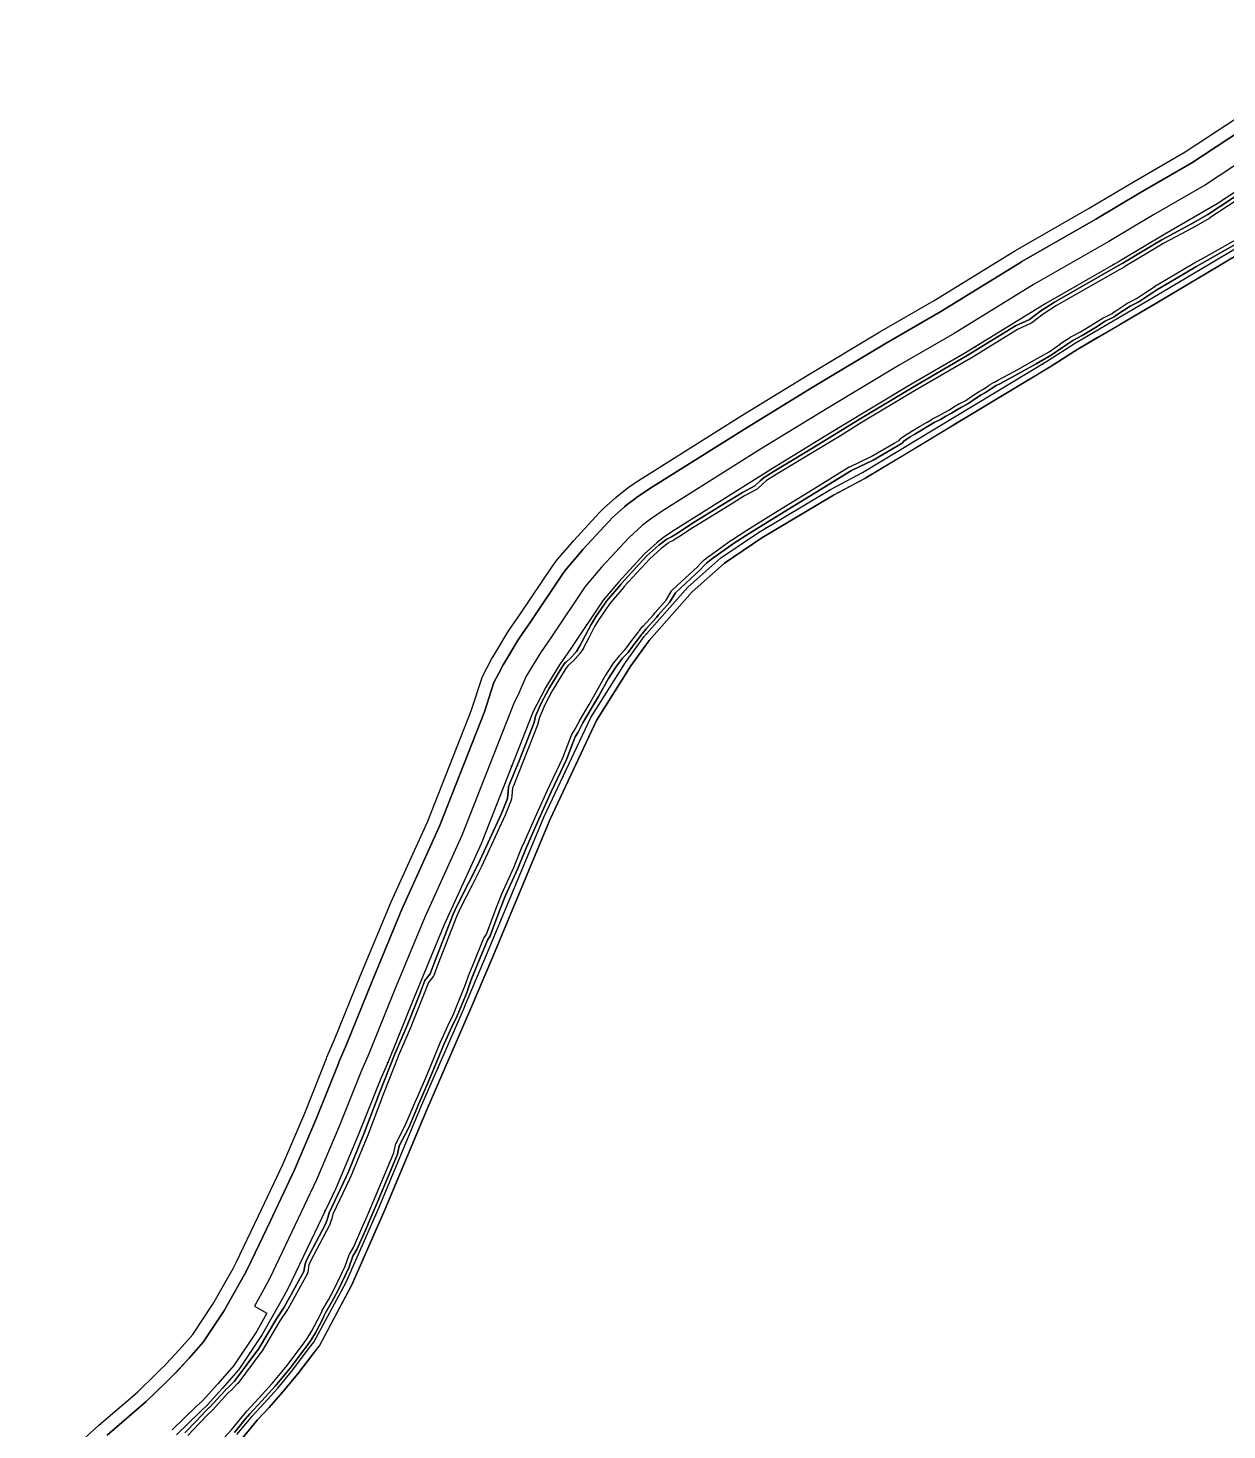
# Model space of a CAD drawing. Header units: inches. Extents: x 87989 to 118156, y 435697 to 451526.
# Drawn here: x 105726 to 106472, y 444869 to 445741 of the extents above; entities that cross this region are included whole.
import ezdxf

# ---------------------------------------------------------------- set-up
doc = ezdxf.new("R2010")
doc.units = ezdxf.units.IN
doc.header["$MEASUREMENT"] = 0
for name, color, linetype, true_color in [('As_waterkering_BWK', 7, 'Continuous', 0x7b8981), ('Beschermingszone_BWK', 7, 'Continuous', 0xcf890d), ('Grens_bebouwingsvrije_zone_BWK', 7, 'Continuous', 0x6789ae), ('Kernzone_BWK', 7, 'Continuous', 0xcb89af), ('Referentiepunten_BWK', 7, 'Continuous', 0x178980)]:
    doc.layers.add(name, color=color, linetype=linetype, true_color=true_color)

msp = doc.modelspace()

# ---------------------------------------------------------------- linework, layer by layer
at = {"layer": 'As_waterkering_BWK'}
for points in [[(105998.2192, 445134.0086), (106011.1802, 445164.7756), (106047.0313, 445250.7654), (106076.0032, 445312.4134), (106097.5668, 445346.6771), (106109.2085, 445362.8167), (106136.3283, 445393.3761), (106156.8336, 445411.6324), (106180.2493, 445427.5074), (106225.0962, 445454.0981), (106245.114, 445464.7994), (106360.1429, 445534.1765), (106376.8117, 445544.8922), (106424.9659, 445573.0703), (106498.3879, 445616.7267), (106538.8693, 445640.2746), (106567.9074, 445656.745), (106595.3182, 445671.1119), (106631.0371, 445691.1938), (106659.6915, 445708.7357), (106673.6615, 445717.9432), (106694.2197, 445730.4845), (106712.2139, 445741.1383)], [(106511.0214, 445661.6519), (106465.6452, 445631.754), (106433.1014, 445612.9685), (106405.1878, 445596.2997), (106359.0179, 445569.8413), (106309.1439, 445539.1496), (106275.0126, 445519.4381), (106230.2979, 445492.5828), (106189.0228, 445467.3151), (106128.6977, 445429.3473), (106121.4723, 445424.4665), (106117.0268, 445421.0468), (106109.5153, 445414.266), (106093.2434, 445396.5389), (106083.7184, 445385.4264), (106063.61, 445355.3961), (106056.5986, 445345.0773), (106048.1319, 445331.1867), (106042.199, 445320.0131)], [(106042.199, 445320.0131), (106040.1944, 445316.2377), (106007.7829, 445233.9521), (105984.6961, 445182.9816), (105965.9786, 445137.9082), (105949.9713, 445098.3529), (105945.0765, 445086.9758), (105931.4323, 445052.7227), (105917.4275, 445019.6392), (105901.9493, 444986.9631), (105887.7941, 444957.462), (105885.2511, 444952.5879), (105871.69, 444928.661), (105857.2423, 444906.9835), (105847.1253, 444895.3153), (105837.413, 444884.7936), (105833.5011, 444881.0841), (105818.412, 444866.354)], [(105856.029, 444866.552), (105862.72, 444874.754), (105865.526, 444878.065), (105873.009, 444886.121), (105881.353, 444895.402), (105890.706, 444906.698), (105899.987, 444919), (105903.8954, 444923.8921), (105923.8675, 444961.3107), (105944.3727, 445007.8774), (105970.8311, 445071.113), (105997.0249, 445131.1735), (105998.2192, 445134.0086)]]:
    msp.add_lwpolyline(points, dxfattribs=at)
at = {"layer": 'Beschermingszone_BWK'}
for points in [[(105726.1017, 444832.5958, 0), (105769.5189, 444871.7807, 0), (105770.0966, 444872.2897, 0), (105794.0806, 444892.911, 0), (105806.0035, 444904.5481, 0), (105808.5415, 444907.0253, 0), (105811.772, 444910.0913, 0), (105812.0803, 444910.4253, 0), (105820.2926, 444919.3219, 0), (105828.5498, 444928.8452, 0), (105841.0121, 444947.5438, 0), (105853.6233, 444969.7947, 0), (105855.5979, 444973.5794, 0), (105869.4535, 445002.4554, 0), (105884.5698, 445034.3681, 0), (105898.1304, 445066.4022, 0), (105911.6321, 445100.2978, 0), (105912.0072, 445101.2033, 0), (105916.7472, 445112.2206, 0), (105932.6695, 445151.5638, 0), (105951.4489, 445196.7881, 0), (105951.9032, 445197.8349, 0), (105974.618, 445247.9843, 0), (106001.6604, 445316.6391, 0), (106008.6368, 445337.8337, 0), (106014.5697, 445349.0073, 0), (106015.6843, 445350.9643, 0), (106024.151, 445364.8549, 0), (106025.1679, 445366.4341, 0), (106032.1072, 445376.6459, 0), (106052.1434, 445406.5691, 0), (106054.8667, 445410.1564, 0), (106064.3917, 445421.269, 0), (106065.2489, 445422.2353, 0), (106081.5208, 445439.9625, 0), (106084.0521, 445442.4728, 0), (106091.5635, 445449.2536, 0), (106093.8577, 445451.1665, 0), (106098.3033, 445454.5862, 0), (106100.2013, 445455.9553, 0), (106107.4267, 445460.8361, 0), (106108.4564, 445461.5077, 0), (106168.982, 445499.5999, 0), (106210.5952, 445525.0756, 0), (106255.728, 445552.1795, 0), (106289.6801, 445571.7908, 0), (106339.1022, 445602.2043, 0), (106340.124, 445602.8113, 0), (106385.998, 445629.1001, 0), (106413.8615, 445645.7366, 0), (106445.6755, 445664.1031, 0), (106490.1885, 445693.4322, 0)], [(106494.5744, 445686.7416, 0), (106449.8796, 445657.2928, 0), (106417.912, 445638.838, 0), (106390.038, 445622.1948, 0), (106344.1016, 445595.8702, 0), (106343.295, 445595.3911, 0), (106293.7778, 445564.9189, 0), (106259.7879, 445545.2866, 0), (106214.7432, 445518.235, 0), (106173.2011, 445492.8031, 0), (106112.7177, 445454.7371, 0), (106111.9048, 445454.2069, 0), (106104.6794, 445449.3261, 0), (106103.181, 445448.2452, 0), (106098.7354, 445444.8256, 0), (106096.9242, 445443.3153, 0), (106089.4128, 445436.5345, 0), (106087.4144, 445434.5527, 0), (106071.1425, 445416.8256, 0), (106070.4657, 445416.0626, 0), (106060.9407, 445404.9501, 0), (106058.7908, 445402.118, 0), (106038.7394, 445372.1722, 0), (106031.7849, 445361.9379, 0), (106030.982, 445360.6912, 0), (106022.5154, 445346.8006, 0), (106021.6354, 445345.2556, 0), (106018.6689, 445339.6688, 0), (106015.7025, 445334.082, 0), (106010.0039, 445315.9924, 0), (105981.9879, 445244.866, 0), (105959.1905, 445194.5342, 0), (105958.8372, 445193.72, 0), (105940.0715, 445148.5292, 0), (105924.1303, 445109.1389, 0), (105919.3559, 445098.0416, 0), (105919.0642, 445097.3373, 0), (105905.5308, 445063.3623, 0), (105891.8715, 445031.095, 0), (105876.6748, 444999.0127, 0), (105862.7526, 444969.9978, 0), (105860.6517, 444965.971, 0), (105847.8294, 444943.3476, 0), (105834.9259, 444923.9871, 0), (105826.2554, 444913.9871, 0), (105817.7417, 444904.7639, 0), (105817.4706, 444904.4701, 0), (105814.0883, 444901.2609, 0), (105811.9026, 444899.1274, 0), (105799.487, 444887.009, 0), (105775.3488, 444866.2554, 0)], [(105823.6484, 444867.623, 0), (105830.9785, 444875.25, 0), (105836.2793, 444880.9629, 0), (105838.7891, 444883.3418, 0), (105838.8828, 444883.4375, 0), (105848.6152, 444893.9824, 0), (105848.8652, 444894.2695, 0), (105850.7715, 444895.9883, 0), (105854.4648, 444899.7402, 0), (105869.5781, 444919.9434, 0), (105880.5898, 444938.5605, 0), (105885.4199, 444945.7207, 0), (105897.6699, 444967.9629, 0), (105898.3418, 444972.6797, 0), (105899.3848, 444975.3711, 0), (105911.1543, 444997.4609, 0), (105912.0879, 445000, 0), (105912.6133, 445001.4355, 0), (105913.373, 445004.3555, 0), (105923.6563, 445026.4766, 0), (105925.5703, 445030.5371, 0), (105935.002, 445053.5527, 0), (105945.0488, 445079.9629, 0), (105953.9355, 445102.6953, 0), (105962.2598, 445121.9434, 0), (105969.7266, 445140.627, 0), (105972.8535, 445148.8496, 0), (105976.0996, 445152.9219, 0), (105978.6895, 445159.7207, 0), (105990.4043, 445190.1875, 0), (105992.9961, 445195.4961, 0), (106000, 445209.3164, 0), (106005.8281, 445220.8164, 0), (106020.5293, 445252.668, 0), (106024.2031, 445261.9961, 0), (106024.6934, 445266.3633, 0), (106024.9043, 445269.2344, 0), (106025.5859, 445270.8711, 0), (106031.4375, 445285.5605, 0), (106040.7539, 445309.2852, 0), (106041.7305, 445313.2988, 0), (106045.1445, 445321.2969, 0), (106049.8711, 445330.1973, 0), (106058.0176, 445343.5605, 0), (106060.1289, 445346.6309, 0), (106060.4375, 445346.6914, 0), (106063.9551, 445349.9707, 0), (106067.1367, 445353.4688, 0), (106069.3105, 445356.9238, 0), (106072.6035, 445363.0977, 0), (106076.2266, 445370.207, 0), (106079.4551, 445375.4648, 0), (106082.6309, 445380.207, 0), (106085.8301, 445384.8164, 0), (106094.7285, 445395.1992, 0), (106094.7637, 445395.2363, 0), (106110.9258, 445412.8438, 0), (106118.3086, 445419.5098, 0), (106122.6426, 445422.8438, 0), (106123.3887, 445423.3477, 0), (106126.2461, 445424.748, 0), (106130.3184, 445427.3203, 0), (106138.668, 445432.8398, 0), (106158.127, 445444.7676, 0), (106170.4453, 445452.377, 0), (106178.0039, 445456.4023, 0), (106181.3809, 445459.5918, 0), (106183.9121, 445461.7344, 0), (106190.0781, 445465.6152, 0), (106197.2793, 445470.0234, 0), (106212.4023, 445479.1543, 0), (106230.0723, 445489.7676, 0), (106242.541, 445497.6035, 0), (106276.0273, 445517.7148, 0), (106310.168, 445537.4316, 0), (106340.1738, 445555.8965, 0), (106348.7676, 445559.8613, 0), (106355.9492, 445565.2051, 0), (106364.457, 445570.6543, 0), (106403.8223, 445593.2109, 0), (106406.8809, 445594.9004, 0), (106421.0781, 445603.459, 0), (106431.1992, 445609.502, 0), (106449.1621, 445619.1563, 0), (106459.6797, 445625.1797, 0), (106497.9336, 445650.3496, 0)], [(106499.3086, 445648.2617, 0), (106461.0547, 445623.0918, 0), (106460.9219, 445623.0098, 0), (106450.4063, 445616.9883, 0), (106450.3457, 445616.9551, 0), (106432.4316, 445607.3281, 0), (106422.3633, 445601.3164, 0), (106408.1699, 445592.7598, 0), (106408.0879, 445592.7109, 0), (106405.0469, 445591.0332, 0), (106365.7539, 445568.5156, 0), (106357.3711, 445563.1465, 0), (106350.2598, 445557.8555, 0), (106350.0176, 445557.6953, 0), (106349.8145, 445557.5918, 0), (106341.3555, 445553.6895, 0), (106311.4883, 445535.3086, 0), (106311.4102, 445535.2617, 0), (106277.2969, 445515.5605, 0), (106243.8516, 445495.4746, 0), (106231.3809, 445487.6367, 0), (106213.6934, 445477.0137, 0), (106198.5781, 445467.8887, 0), (106191.3965, 445463.4922, 0), (106185.3926, 445459.7129, 0), (106183.0469, 445457.7285, 0), (106179.7207, 445454.584, 0), (106179.4629, 445454.373, 0), (106179.1797, 445454.1953, 0), (106171.6914, 445450.207, 0), (106159.4375, 445442.6387, 0), (106140.0469, 445430.752, 0), (106139.9746, 445430.707, 0), (106131.6758, 445425.2207, 0), (106127.582, 445422.6348, 0), (106127.3477, 445422.5039, 0), (106124.6445, 445421.1777, 0), (106124.1055, 445420.8145, 0), (106119.9102, 445417.5879, 0), (106112.6875, 445411.0664, 0), (106096.6387, 445393.584, 0), (106096.582, 445393.5195, 0), (106087.8105, 445383.2871, 0), (106084.6953, 445378.7988, 0), (106081.5859, 445374.1563, 0), (106081.5332, 445374.0742, 0), (106078.4082, 445368.9844, 0), (106074.8203, 445361.9414, 0), (106071.5176, 445355.748, 0), (106071.4277, 445355.5918, 0), (106069.2539, 445352.1367, 0), (106069.0527, 445351.8613, 0), (106068.9863, 445351.7871, 0), (106065.8047, 445348.2891, 0), (106065.6602, 445348.1426, 0), (106062.1426, 445344.8633, 0), (106062.0449, 445344.7754, 0), (106061.7422, 445344.5625, 0), (106060.1152, 445342.2012, 0), (106052.043, 445328.959, 0), (106047.4023, 445320.2188, 0), (106044.1113, 445312.5059, 0), (106043.1836, 445308.6934, 0), (106043.0801, 445308.3711, 0), (106033.7617, 445284.6406, 0), (106027.9004, 445269.9297, 0), (106027.3691, 445268.6484, 0), (106027.1875, 445266.1816, 0), (106027.1777, 445266.084, 0), (106026.6875, 445261.7168, 0), (106026.6289, 445261.3926, 0), (106026.5293, 445261.0801, 0), (106022.8555, 445251.752, 0), (106022.7988, 445251.6211, 0), (106008.0977, 445219.7695, 0), (106008.0586, 445219.6875, 0), (106002.2305, 445208.1855, 0), (105995.2344, 445194.3828, 0), (105992.6992, 445189.1895, 0), (105981.0234, 445158.8262, 0), (105978.4355, 445152.0313, 0), (105978.2656, 445151.6719, 0), (105978.0547, 445151.3633, 0), (105975.0527, 445147.5957, 0), (105972.0566, 445139.7188, 0), (105964.582, 445121.0156, 0), (105964.5547, 445120.9512, 0), (105956.2656, 445101.7852, 0), (105956.2305, 445101.7031, 0), (105947.3809, 445079.0625, 0), (105937.3262, 445052.6328, 0), (105927.8828, 445029.5898, 0), (105927.832, 445029.4707, 0), (105925.9219, 445025.416, 0), (105915.7363, 445003.5059, 0), (105915.0313, 445000.8047, 0), (105914.9609, 445000.5742, 0), (105914.4336, 444999.1387, 0), (105913.502, 444996.5996, 0), (105913.3613, 444996.2852, 0), (105901.6602, 444974.3281, 0), (105900.7773, 444972.0449, 0), (105900.1445, 444967.6113, 0), (105900.084, 444967.3145, 0), (105899.9883, 444967.0293, 0), (105899.8594, 444966.7578, 0), (105887.6094, 444944.5137, 0), (105887.4922, 444944.3223, 0), (105882.7031, 444937.2227, 0), (105871.7305, 444918.6719, 0), (105871.5801, 444918.4473, 0), (105856.4648, 444898.2441, 0), (105856.2461, 444897.9883, 0), (105852.5527, 444894.2344, 0), (105852.4453, 444894.1309, 0), (105850.6543, 444892.5156, 0), (105850.5117, 444892.3535, 0), (105850.4453, 444892.2773, 0), (105840.7188, 444881.7422, 0), (105840.6621, 444881.6816, 0), (105840.5684, 444881.5859, 0), (105840.5098, 444881.5273, 0), (105838.0566, 444879.2031, 0), (105832.7949, 444873.5332, 0), (105825.4512, 444865.8906, 0)], [(105843.3594, 444859.3789, 0), (105852.623, 444869.4961, 0), (105859.2598, 444877.6309, 0), (105862.1113, 444880.9961, 0), (105862.209, 444881.1074, 0), (105869.6875, 444889.1563, 0), (105877.9453, 444898.3418, 0), (105887.1602, 444909.4727, 0), (105896.4043, 444921.7246, 0), (105896.4609, 444921.7949, 0), (105897.9121, 444923.6113, 0), (105900, 444926.8164, 0), (105902.6563, 444931.125, 0), (105907.5645, 444940.3223, 0), (105907.7109, 444940.8457, 0), (105907.7695, 444941.0254, 0), (105907.8691, 444941.2598, 0), (105908.9082, 444943.4082, 0), (105908.9961, 444943.5723, 0), (105912.8418, 444950.2129, 0), (105912.8848, 444950.2871, 0), (105916.707, 444957.4512, 0), (105923.2227, 444971.1914, 0), (105925.7578, 444978.2539, 0), (105925.9531, 444978.6699, 0), (105928.416, 444982.8066, 0), (105933.7676, 444994.9688, 0), (105936.3145, 445000.9766, 0), (105940.8496, 445011.6543, 0), (105953.4902, 445041.7285, 0), (105954.5234, 445046.6172, 0), (105954.6211, 445046.957, 0), (105954.7461, 445047.2441, 0), (105960.5898, 445058.6133, 0), (105965.6309, 445070.3398, 0), (105966.6934, 445072.8809, 0), (105968.6855, 445077.4512, 0), (105973.8574, 445089.4824, 0), (105982.2871, 445110.041, 0), (105982.3262, 445110.1289, 0), (105987.3438, 445121.1328, 0), (105990.6895, 445128.0293, 0), (105996.7402, 445142.7949, 0), (105997.6445, 445145.3438, 0), (105999.7246, 445151.207, 0), (105999.7773, 445151.3457, 0), (106002.9688, 445158.875, 0), (106009.4219, 445174.8125, 0), (106009.5879, 445175.1465, 0), (106011.1191, 445177.7344, 0), (106017.2227, 445193.791, 0), (106020.6953, 445202.6895, 0), (106020.752, 445202.8262, 0), (106028.2695, 445219.1621, 0), (106033.8633, 445233.2051, 0), (106033.8984, 445233.291, 0), (106041.4316, 445250.3184, 0), (106049.0586, 445267.1602, 0), (106058.5781, 445287.2734, 0), (106064.0273, 445301.3887, 0), (106064.1934, 445301.7383, 0), (106064.2422, 445301.8164, 0), (106065.9727, 445304.5781, 0), (106068.9609, 445310.1875, 0), (106069.0098, 445310.2734, 0), (106074.9492, 445320.4277, 0), (106078.6152, 445326.6543, 0), (106078.6504, 445326.7188, 0), (106084.8223, 445337.9492, 0), (106084.9141, 445338.1035, 0), (106089.4531, 445345.125, 0), (106089.584, 445345.3105, 0), (106093.8555, 445350.7598, 0), (106094, 445350.9277, 0), (106097.3203, 445354.4668, 0), (106098.2559, 445355.6621, 0), (106098.3027, 445355.7246, 0), (106101.625, 445360.2559, 0), (106104.6328, 445364.168, 0), (106104.6797, 445364.2285, 0), (106105.5586, 445365.4492, 0), (106105.6348, 445365.5488, 0), (106105.7617, 445365.707, 0), (106105.8418, 445365.8027, 0), (106106.2012, 445366.209, 0), (106108.4609, 445369.1465, 0), (106108.5996, 445369.3105, 0), (106114.9492, 445376.2441, 0), (106115.9063, 445377.4844, 0), (106116.0195, 445377.6211, 0), (106122.9043, 445385.3379, 0), (106126.5156, 445391.3066, 0), (106126.7402, 445391.6172, 0), (106126.957, 445391.8457, 0), (106142.3887, 445406.1211, 0), (106144.2754, 445408.2676, 0), (106144.4551, 445408.4531, 0), (106146.3965, 445410.25, 0), (106146.5449, 445410.375, 0), (106149.541, 445412.7441, 0), (106149.6367, 445412.8164, 0), (106163.4121, 445422.668, 0), (106163.5195, 445422.7402, 0), (106173.1016, 445428.8672, 0), (106189.6016, 445439.1719, 0), (106214.2363, 445454.3262, 0), (106236.7813, 445468.2051, 0), (106237.0371, 445468.3418, 0), (106250.502, 445474.6074, 0), (106264.7422, 445482.9286, 0), (106265.1669, 445483.1768, 0), (106268.0047, 445484.8354, 0), (106268.7951, 445485.8289, 0), (106269.0594, 445486.113, 0), (106269.3647, 445486.3526, 0), (106273.2938, 445488.972, 0), (106273.3687, 445489.02, 0), (106276.2832, 445490.8165, 0), (106280.5083, 445493.3278, 0), (106285.1928, 445496.1067, 0), (106288.4203, 445498.0192, 0), (106288.5437, 445498.0869, 0), (106292.2607, 445499.9888, 0), (106295.6941, 445501.9181, 0), (106299.0868, 445503.8101, 0), (106301.8365, 445505.512, 0), (106305.3752, 445507.6153, 0), (106305.5054, 445507.6865, 0), (106309.2038, 445509.5676, 0), (106312.4424, 445511.7558, 0), (106315.2148, 445513.6215, 0), (106317.4825, 445515.0892, 0), (106317.5907, 445515.1554, 0), (106317.6392, 445515.1826, 0), (106320.2674, 445516.623, 0), (106323.805, 445519.1123, 0), (106323.9899, 445519.2306, 0), (106326.9128, 445520.925, 0), (106327.025, 445520.9861, 0), (106329.5986, 445522.3043, 0), (106341.9811, 445529.0684, 0), (106351.6906, 445534.5506, 0), (106361.0379, 445539.8452, 0), (106368.0819, 445544.8397, 0), (106368.1626, 445544.8946, 0), (106374.4332, 445548.9824, 0), (106374.5485, 445549.0532, 0), (106374.6274, 445549.0969, 0), (106380.4759, 445552.1977, 0), (106388.5763, 445557.1269, 0), (106394.6704, 445560.9258, 0), (106394.7429, 445560.9694, 0), (106394.8749, 445561.0404, 0), (106400.2326, 445563.7193, 0), (106401.7612, 445564.8592, 0), (106401.9038, 445564.958, 0), (106410.053, 445570.1968, 0), (106410.1549, 445570.259, 0), (106410.2433, 445570.3076, 0), (106415.4842, 445573.0577, 0), (106420.4196, 445576.2633, 0), (106426.7505, 445580.4839, 0), (106426.869, 445580.5582, 0), (106434.3235, 445584.9464, 0), (106451.0561, 445594.8727, 0), (106451.0954, 445594.8953, 0), (106458.2338, 445598.9007, 0), (106481.7077, 445612.2279, 0)], [(106482.955, 445610.0613, 0), (106459.4626, 445596.7236, 0), (106452.3188, 445592.7151, 0), (106435.5984, 445582.7959, 0), (106428.1372, 445578.4038, 0), (106421.7872, 445574.1705, 0), (106416.7495, 445570.8984, 0), (106411.4049, 445568.0939, 0), (106403.2557, 445562.8551, 0), (106401.5491, 445561.5824, 0), (106395.9929, 445558.8043, 0), (106389.881, 445554.9943, 0), (106381.712, 445550.0234, 0), (106375.7985, 445546.8881, 0), (106369.5279, 445542.8003, 0), (106362.3801, 445537.7322, 0), (106352.9213, 445532.3744, 0), (106343.1978, 445526.8843, 0), (106330.7682, 445520.0945, 0), (106328.1647, 445518.761, 0), (106325.2437, 445517.0677, 0), (106321.5924, 445514.4984, 0), (106318.8407, 445512.9903, 0), (106316.5918, 445511.535, 0), (106313.8401, 445509.683, 0), (106310.4753, 445507.4095, 0), (106306.6388, 445505.4582, 0), (106303.1331, 445503.3746, 0), (106300.3549, 445501.6548, 0), (106296.9153, 445499.7366, 0), (106293.4427, 445497.7853, 0), (106289.6825, 445495.8613, 0), (106286.4678, 445493.9563, 0), (106281.7847, 445491.1782, 0), (106277.5778, 445488.6779, 0), (106274.6806, 445486.8919, 0), (106270.7515, 445484.2725, 0), (106269.67, 445482.913, 0), (106266.5943, 445481.115, 0), (106266.2355, 445480.9054, 0), (106251.6641, 445472.3887, 0), (106238.0918, 445466.0762, 0), (106215.5469, 445452.1973, 0), (106190.9199, 445437.0469, 0), (106174.4375, 445426.7539, 0), (106164.8672, 445420.6348, 0), (106151.0918, 445410.7832, 0), (106148.0957, 445408.4141, 0), (106146.1523, 445406.6172, 0), (106144.1816, 445404.373, 0), (106128.6543, 445390.0117, 0), (106124.9238, 445383.8457, 0), (106117.8848, 445375.957, 0), (106116.8633, 445374.6348, 0), (106110.4434, 445367.623, 0), (106108.1309, 445364.6152, 0), (106107.7129, 445364.1445, 0), (106107.5859, 445363.9863, 0), (106106.6621, 445362.7051, 0), (106103.625, 445358.7539, 0), (106100.2734, 445354.1836, 0), (106099.2207, 445352.8379, 0), (106095.8223, 445349.2168, 0), (106091.5527, 445343.7695, 0), (106087.0137, 445336.7461, 0), (106080.8066, 445325.4492, 0), (106077.1055, 445319.1621, 0), (106071.168, 445309.0117, 0), (106068.1387, 445303.3242, 0), (106066.3594, 445300.4883, 0), (106060.877, 445286.2871, 0), (106051.3262, 445266.1094, 0), (106043.7129, 445249.2969, 0), (106036.1855, 445232.2793, 0), (106030.5664, 445218.1777, 0), (106023.0234, 445201.7813, 0), (106019.5566, 445192.8926, 0), (106013.3789, 445176.6465, 0), (106011.7402, 445173.875, 0), (106005.2773, 445157.918, 0), (106002.0801, 445150.3711, 0), (106000, 445144.5078, 0), (105999.0762, 445141.9023, 0), (105992.9727, 445127.0078, 0), (105989.6055, 445120.0684, 0), (105984.6016, 445109.0918, 0), (105976.1621, 445088.5137, 0), (105970.9805, 445076.457, 0), (105968.9922, 445071.8984, 0), (105967.9316, 445069.3652, 0), (105962.8535, 445057.5488, 0), (105956.9707, 445046.1016, 0), (105955.8887, 445040.9805, 0), (105943.1523, 445010.6816, 0), (105938.6152, 445000, 0), (105936.0625, 444993.9805, 0), (105930.6426, 444981.6582, 0), (105928.1094, 444977.4043, 0), (105925.5352, 444970.2305, 0), (105918.9395, 444956.3262, 0), (105915.0488, 444949.0352, 0), (105911.1582, 444942.3184, 0), (105910.1172, 444940.1699, 0), (105909.8984, 444939.3848, 0), (105904.8242, 444929.8789, 0), (105902.1113, 444925.4785, 0), (105899.9414, 444922.1465, 0), (105898.4082, 444920.2266, 0), (105889.1172, 444907.916, 0), (105879.8516, 444896.7246, 0), (105879.8105, 444896.6777, 0), (105871.5332, 444887.4707, 0), (105864.0605, 444879.4258, 0), (105864, 444879.3574, 0), (105861.1816, 444876.0332, 0), (105854.5156, 444867.8613, 0)]]:
    msp.add_polyline3d(points, dxfattribs=at)
at = {"layer": 'Grens_bebouwingsvrije_zone_BWK'}
for points in [[(106503.3461, 445673.3605), (106458.2879, 445643.6721), (106426.0126, 445625.0416), (106398.1179, 445608.3841), (106351.867, 445581.8793), (106301.973, 445551.1753), (106267.9072, 445531.5016), (106223.0389, 445504.5541), (106181.6391, 445479.21), (106121.0487, 445441.0752), (106113.2782, 445435.8262), (106108.0543, 445431.8078), (106099.6461, 445424.2175), (106082.7687, 445405.8307), (106072.5479, 445393.9064), (106052.0036, 445363.2251), (106044.8243, 445352.6593), (106035.9615, 445338.1188), (106030.7172, 445326.1096), (106028.3681, 445321.6855), (105995.8066, 445239.0193), (105972.7692, 445188.1576), (105953.9501, 445142.8395), (105937.9737, 445103.3607), (105933.0648, 445091.9509), (105919.4066, 445057.6625), (105905.5622, 445024.958), (105890.2146, 444992.5576), (105876.1677, 444963.2822), (105873.83, 444958.8015), (105866.8244, 444946.4411), (105874.6395, 444941.9773), (105868.2813, 444930.7591), (105854.0543, 444909.4126), (105844.1439, 444897.9827), (105834.5641, 444887.6045), (105830.7277, 444883.9666), (105815.7987, 444869.3928)], [(106247.1797, 445461.3742), (106362.2577, 445530.7808), (106378.9042, 445541.4821), (106426.9981, 445569.625), (106500.4157, 445613.2787)], [(105859.0563, 444863.9351), (105865.7958, 444872.1965), (105868.5187, 444875.4094), (105875.9619, 444883.4225), (105884.382, 444892.7883), (105893.8447, 444904.2167), (105903.1468, 444916.5466), (105907.2507, 444921.6834), (105927.4674, 444959.5604), (105948.0485, 445006.2993), (105974.5096, 445069.5414), (106000.7014, 445129.5975), (106001.9055, 445132.4557), (106014.8693, 445163.2296), (106050.6891, 445249.1443), (106079.5191, 445310.4903), (106100.8848, 445344.4395), (106112.3344, 445360.3128), (106139.1639, 445390.5451), (106159.2965, 445408.4695), (106182.3936, 445424.1286), (106227.0601, 445450.6123), (106247.1822, 445461.3694)]]:
    msp.add_lwpolyline(points, dxfattribs=at)
at = {"layer": 'Kernzone_BWK'}
for points in [[(105775.3488, 444866.2554), (105799.487, 444887.009), (105799.7888, 444887.3036), (105811.4929, 444898.7276), (105814.0883, 444901.2608), (105817.4705, 444904.47), (105826.2554, 444913.9871), (105834.9259, 444923.9871), (105847.8294, 444943.3476), (105860.6517, 444965.971), (105862.7526, 444969.9978), (105876.6748, 444999.0127), (105891.8715, 445031.095), (105905.5308, 445063.3623), (105919.0642, 445097.3373), (105919.3559, 445098.0416), (105924.1303, 445109.1389), (105940.0715, 445148.5292), (105958.8372, 445193.72), (105959.1905, 445194.5342), (105981.9879, 445244.866), (106010.0039, 445315.9924), (106015.7025, 445334.082), (106018.6689, 445339.6688), (106021.6354, 445345.2556), (106022.5154, 445346.8006), (106030.982, 445360.6912), (106031.7849, 445361.9379), (106038.7394, 445372.1722), (106058.7908, 445402.118), (106060.9407, 445404.9501), (106070.4657, 445416.0626), (106071.1425, 445416.8256), (106087.4144, 445434.5527), (106089.4128, 445436.5345), (106096.9242, 445443.3153), (106098.7354, 445444.8256), (106103.181, 445448.2452), (106104.6794, 445449.3261), (106111.9048, 445454.2069), (106112.7177, 445454.7371), (106173.2011, 445492.8031), (106214.7432, 445518.235), (106259.7879, 445545.2866), (106293.7778, 445564.9189), (106343.295, 445595.3911), (106344.1016, 445595.8702), (106390.038, 445622.1948), (106417.912, 445638.838), (106449.8796, 445657.2928), (106494.5744, 445686.7416)], [(106497.9331, 445650.3496), (106459.68, 445625.18), (106449.163, 445619.157), (106431.1986, 445609.5028), (106421.078, 445603.4593), (106406.88, 445594.9), (106403.8216, 445593.2118), (106364.4576, 445570.654), (106355.949, 445565.205), (106348.768, 445559.861), (106340.173, 445555.8964), (106310.168, 445537.4321), (106276.0276, 445517.7147), (106242.5419, 445497.6035), (106230.073, 445489.767), (106212.403, 445479.155), (106197.2787, 445470.0242), (106190.0776, 445465.6158), (106183.9112, 445461.7348), (106181.38, 445459.592), (106178.004, 445456.402), (106170.446, 445452.376), (106158.127, 445444.767), (106138.668, 445432.839), (106130.319, 445427.321), (106126.247, 445424.749), (106123.3885, 445423.347), (106122.6429, 445422.8437), (106118.3085, 445419.5096), (106110.9252, 445412.8444), (106094.7627, 445395.2366), (106094.7287, 445395.1987), (106085.8301, 445384.8168), (106082.6305, 445380.207), (106079.4555, 445375.4655), (106076.226, 445370.208), (106072.603, 445363.097), (106069.311, 445356.924), (106067.137, 445353.469), (106063.9554, 445349.9703), (106060.438, 445346.691), (106060.129, 445346.63), (106058.0167, 445343.5612), (106049.8705, 445330.1964), (106045.1452, 445321.297), (106041.731, 445313.298), (106040.754, 445309.285), (106031.437, 445285.561), (106025.585, 445270.872), (106024.905, 445269.234), (106024.694, 445266.364), (106024.2031, 445261.9964), (106020.5291, 445252.6688), (106005.828, 445220.817), (106000, 445209.316), (105992.997, 445195.497), (105990.404, 445190.188), (105978.689, 445159.72), (105976.1, 445152.921), (105972.854, 445148.849), (105969.727, 445140.626), (105962.26, 445121.943), (105953.936, 445102.695), (105945.048, 445079.962), (105935.001, 445053.552), (105925.57, 445030.537), (105923.657, 445026.476), (105913.374, 445004.355), (105912.613, 445001.435), (105912.087, 445000), (105911.155, 444997.46), (105899.384, 444975.372), (105898.342, 444972.68), (105897.67, 444967.963), (105885.42, 444945.72), (105880.59, 444938.56), (105869.579, 444919.944), (105854.464, 444899.741), (105850.771, 444895.988), (105848.8652, 444894.2689), (105848.6156, 444893.982), (105838.8827, 444883.4371), (105838.7892, 444883.3424), (105836.2795, 444880.9624), (105830.978, 444875.25), (105823.649, 444867.623)]]:
    msp.add_lwpolyline(points, dxfattribs=at)
for points in [[(105854.5153, 444867.8605, 0), (105861.1822, 444876.0327, 0), (105864.0002, 444879.3581, 0), (105864.0606, 444879.4261, 0), (105871.5326, 444887.4702, 0), (105879.8114, 444896.6784, 0), (105879.8515, 444896.7245, 0), (105889.1179, 444907.9169, 0), (105898.4075, 444920.2264, 0), (105899.9405, 444922.146, 0), (105902.111, 444925.479, 0), (105904.8243, 444929.8797, 0), (105909.8979, 444939.3854, 0), (105910.1181, 444940.1701, 0), (105911.159, 444942.319, 0), (105915.0481, 444949.0347, 0), (105918.9399, 444956.3259, 0), (105925.535, 444970.231, 0), (105928.1097, 444977.4049, 0), (105930.6423, 444981.6587, 0), (105936.0631, 444993.981, 0), (105938.616, 445000, 0), (105943.153, 445010.682, 0), (105955.8878, 445040.9797, 0), (105956.97, 445046.101, 0), (105962.853, 445057.548, 0), (105967.9317, 445069.3646, 0), (105968.992, 445071.8987, 0), (105970.9801, 445076.4572, 0), (105976.162, 445088.514, 0), (105984.601, 445109.092, 0), (105989.606, 445120.068, 0), (105992.973, 445127.008, 0), (105999.076, 445141.903, 0), (106000, 445144.508, 0), (106002.08, 445150.371, 0), (106005.278, 445157.918, 0), (106011.74, 445173.875, 0), (106013.379, 445176.647, 0), (106019.556, 445192.893, 0), (106023.024, 445201.781, 0), (106030.567, 445218.177, 0), (106036.185, 445232.28, 0), (106043.713, 445249.297, 0), (106051.327, 445266.11, 0), (106060.877, 445286.288, 0), (106066.3594, 445300.4877, 0), (106068.1385, 445303.3249, 0), (106071.168, 445309.012, 0), (106077.106, 445319.163, 0), (106080.806, 445325.45, 0), (106087.014, 445336.746, 0), (106091.552, 445343.769, 0), (106095.8226, 445349.2174, 0), (106099.22, 445352.837, 0), (106100.273, 445354.183, 0), (106103.6247, 445358.7543, 0), (106106.6615, 445362.7043, 0), (106107.5864, 445363.9867, 0), (106107.7126, 445364.1442, 0), (106108.1301, 445364.6147, 0), (106110.4424, 445367.6224, 0), (106116.864, 445374.634, 0), (106117.885, 445375.957, 0), (106124.923, 445383.8465, 0), (106128.655, 445390.011, 0), (106144.181, 445404.374, 0), (106146.1526, 445406.6173, 0), (106148.095, 445408.414, 0), (106151.091, 445410.783, 0), (106164.867, 445420.634, 0), (106174.437, 445426.753, 0), (106190.919, 445437.047, 0), (106215.546, 445452.198, 0), (106238.092, 445466.076, 0), (106251.6634, 445472.3894, 0), (106269.67, 445482.913, 0), (106270.7515, 445484.2725, 0), (106274.6806, 445486.8919, 0), (106277.5778, 445488.6779, 0), (106281.7847, 445491.1782, 0), (106286.4678, 445493.9563, 0), (106289.6825, 445495.8613, 0), (106293.4427, 445497.7853, 0), (106296.9153, 445499.7366, 0), (106300.3549, 445501.6548, 0), (106303.1331, 445503.3746, 0), (106306.6388, 445505.4582, 0), (106310.4753, 445507.4095, 0), (106313.8401, 445509.683, 0), (106316.5918, 445511.535, 0), (106318.8407, 445512.9903, 0), (106321.5924, 445514.4984, 0), (106325.2437, 445517.0677, 0), (106328.1647, 445518.761, 0), (106330.7682, 445520.0945, 0), (106343.1978, 445526.8843, 0), (106352.9213, 445532.3744, 0), (106362.3801, 445537.7322, 0), (106369.5279, 445542.8003, 0), (106375.7985, 445546.8881, 0), (106381.712, 445550.0234, 0), (106389.881, 445554.9943, 0), (106395.9929, 445558.8043, 0), (106401.5491, 445561.5824, 0), (106403.2557, 445562.8551, 0), (106411.4049, 445568.0939, 0), (106416.7495, 445570.8984, 0), (106421.7872, 445574.1705, 0), (106428.1372, 445578.4038, 0), (106435.5984, 445582.7959, 0), (106452.3188, 445592.7151, 0), (106459.4626, 445596.7236, 0), (106482.955, 445610.0613, 0)], [(106483.4108, 445603.1677, 0), (106467.5172, 445593.7175, 0), (106426.9982, 445569.6251, 0), (106420.9368, 445566.0782, 0), (106404.781, 445556.6243, 0), (106391.2297, 445548.6946, 0), (106378.903, 445541.4814, 0), (106362.3059, 445530.8118, 0), (106362.2088, 445530.7513, 0), (106361.2789, 445530.1904, 0), (106353.553, 445525.5308, 0), (106348.7277, 445522.6205, 0), (106341.3821, 445518.1902, 0), (106331.0105, 445511.9348, 0), (106311.2247, 445500.0016, 0), (106303.1498, 445495.1314, 0), (106299.5634, 445492.9684, 0), (106275.2891, 445478.3279, 0), (106271.0888, 445475.7946, 0), (106247.147, 445461.3548, 0), (106246.9998, 445461.2718, 0), (106241.4205, 445458.2892, 0), (106237.5046, 445456.1958, 0), (106227.0599, 445450.6122, 0), (106182.3933, 445424.1284, 0), (106159.2967, 445408.4697, 0), (106139.1638, 445390.545, 0), (106112.3344, 445360.3128, 0), (106100.8852, 445344.4401, 0), (106079.5191, 445310.4902, 0), (106050.6892, 445249.1444, 0), (106014.8693, 445163.2296, 0), (106014.8684, 445163.2272, 0), (106001.9055, 445132.4557, 0), (106000.7013, 445129.5975, 0), (105974.5094, 445069.5415, 0), (105948.0482, 445006.2994, 0), (105927.4623, 444959.5629, 0), (105907.3919, 444921.9504, 0), (105907.0206, 444921.3954, 0), (105903.1468, 444916.5466, 0), (105893.8431, 444904.218, 0), (105884.3808, 444892.7894, 0), (105875.9617, 444883.4227, 0), (105868.5187, 444875.4094, 0), (105865.7955, 444872.1967, 0), (105859.0539, 444863.9372, 0)]]:
    msp.add_polyline3d(points, dxfattribs=at)
at = {"layer": 'Referentiepunten_BWK'}
for p in [(106401.1944, 445594.0112), (106442.6262, 445583.571), (106315.2521, 445542.9085), (106356.9148, 445532.2295), (106229.2284, 445491.9281), (106271.315, 445480.602), (106144.287, 445439.159), (106185.0709, 445430.3662), (106073.4621, 445370.1095), (106110.6738, 445364.4679), (106026.7722, 445282.1618), (106060.0926, 445278.5579), (105987.902, 445190.0595), (106020.3668, 445186.81), (105949.6736, 445097.661), (105981.1683, 445094.8155), (105910.7615, 445005.5666), (105942.1184, 445002.758), (105864.0958, 444917.2665), (105896.352, 444914.1818)]:
    msp.add_point(p, dxfattribs=at)

doc.saveas('drawing.dxf')
